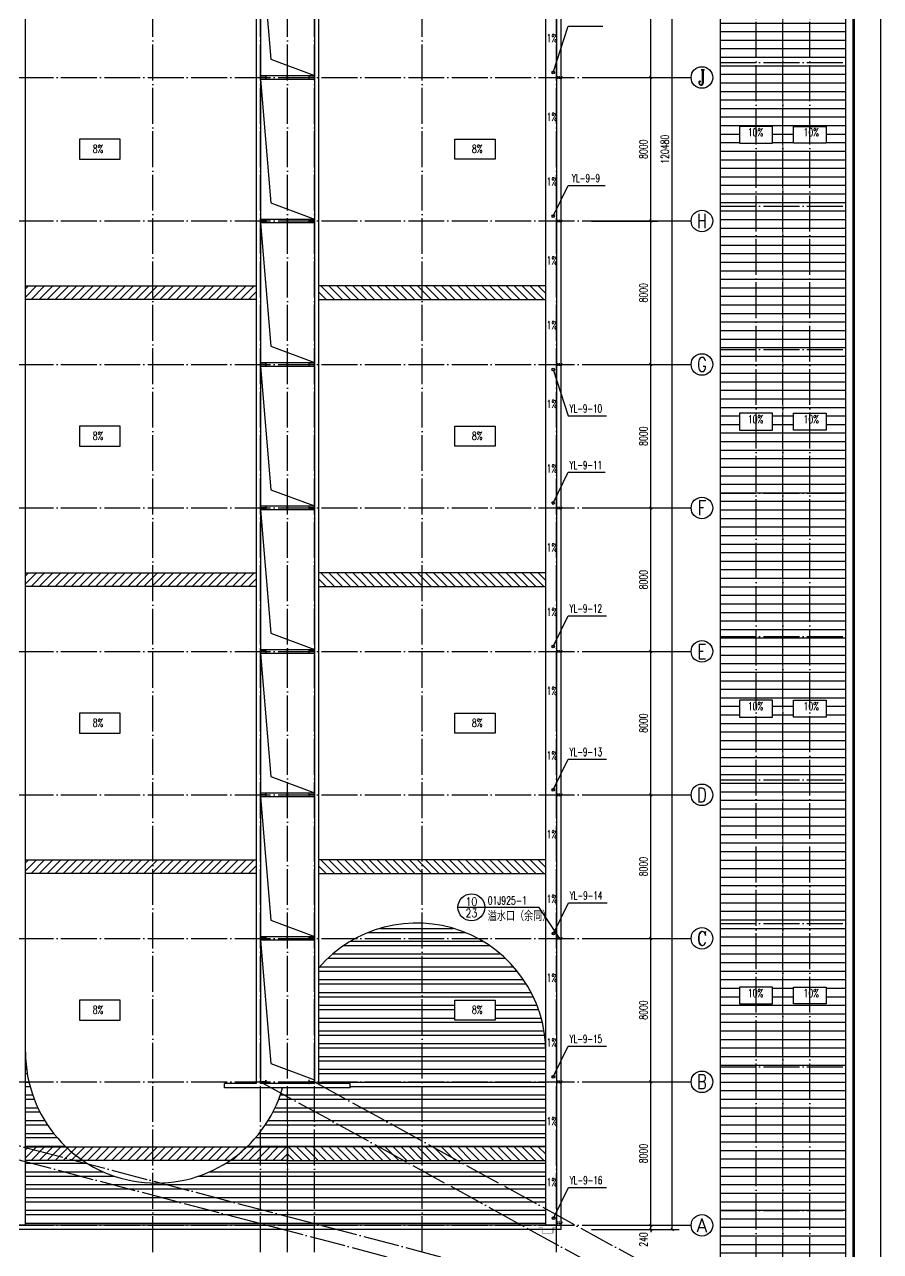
# Model space of a CAD drawing. Extents: x 14033796 to 29392202, y -1365078 to -465345.
# Drawn here: x 14911015 to 14958716, y -708102 to -639688 of the extents above; entities that cross this region are included whole.
import ezdxf
from ezdxf.enums import TextEntityAlignment as Align

# ---------------------------------------------------------------- set-up
doc = ezdxf.new("R2010")
doc.units = 0
doc.header["$LTSCALE"] = 1000
doc.header["$MEASUREMENT"] = 0
doc.linetypes.add('DASH', pattern=[0.35, 0.25, -0.1])
doc.linetypes.add('DOTE', pattern=[2.42, 2, -0.2, 0.02, -0.2])
for name, color, linetype in [('AXIS', 3, 'Continuous'), ('AXIS_TEXT', 7, 'Continuous'), ('COLUMN', 2, 'Continuous'), ('DIM_IDEN', 3, 'Continuous'), ('DIM_SYMB', 3, 'Continuous'), ('DIM_雨水', 3, 'Continuous'), ('DOTE', 8, 'DOTE'), ('PUB_DIM', 3, 'Continuous'), ('PUB_TEXT', 7, 'Continuous'), ('TK', 4, 'Continuous'), ('TWT_TEXT', 7, 'Continuous'), ('VPIPE-雨水', 4, 'Continuous'), ('WALL-PARAPET', 6, 'Continuous'), ('填充', 251, 'Continuous'), ('采光带', 4, 'Continuous')]:
    doc.layers.add(name, color=color, linetype=linetype)
doc.styles.add('_TCH_AXIS', font='COMPLEX', dxfattribs={"bigfont": 'GBCBIG'})
doc.styles.add('_TCH_DIM', font='SIMPLEX', dxfattribs={"bigfont": 'GBCBIG'})
doc.styles.add('_TCH_DIM_T3', font='SIMPLEX', dxfattribs={"width": 0.705882, "bigfont": 'GBCBIG'})
doc.styles.add('_TCH_LABEL', font='COMPLEX', dxfattribs={"bigfont": 'GBCBIG'})
doc.styles.add('_TWT_SERIAL', font='COMPLEX', dxfattribs={"width": 0.8, "height": 3, "bigfont": 'HZTXT'})
doc.styles.add('COMPLEX', font='COMPLEX')
doc.dimstyles.new('_TCH_ARCH&&150', dxfattribs={"dimtxt": 446.25, "dimasz": 150, "dimexe": 375, "dimexo": 450, "dimgap": 189.375, "dimtad": 1, "dimdec": 0, "dimzin": 0, "dimdsep": 46, "dimtxsty": '_TCH_DIM_T3', "dimblk": 'ARCHTICK', "dimcen": 0.09, "dimclrt": 7, "dimazin": 2, "dimtfac": 1, "dimtdec": 0, "dimtix": 1, "dimtmove": 2, "dimatfit": 3, "dimfxl": 0, "dimtolj": 1, "dimtzin": 0, "dimarcsym": 0})

# ---------------------------------------------------------------- blocks, each defined once
blk = doc.blocks.new('A$C0FCD69EC')
at = {"layer": 'COLUMN'}
blk.add_hatch(color=256, dxfattribs=at).paths.add_polyline_path([(300, 180), (294, 180), (294, 94), (6, 94), (6, 180), (0, 180), (0, 0), (6, 0), (6, 86), (294, 86), (294, 0), (300, 0)])
blk.add_lwpolyline([(300, 0), (294, 0), (294, 86), (6, 86), (6, 0), (0, 0), (0, 180), (6, 180), (6, 94), (294, 94), (294, 180), (300, 180)], close=True, dxfattribs=at)
blk = doc.blocks.new('A$C22C4548D')
blk.add_line((0, 10), (300, 10))
blk.add_lwpolyline([(30, 20), (270, 20), (270, 0), (30, 0)], close=True)
blk = doc.blocks.new('GeYuanFrame_17141813', base_point=(20.09, 4.53))
at = {"layer": 'TK'}
blk.add_lwpolyline([(20.09, 4.53), (20.09, 598.53), (1071.09, 598.53), (1071.09, 4.53)], close=True, dxfattribs=at)
at = {"layer": 'TK', "const_width": 1}
blk.add_lwpolyline([(45.09, 588.53), (1061.09, 588.53), (1061.09, 14.53), (45.09, 14.53)], close=True, dxfattribs=at)
blk = doc.blocks.new('_AXISO')
blk.add_circle((0, 0), 0.5)
at = {"layer": 'AXIS_TEXT', "style": 'COMPLEX', "width": 1.041667}
blk.add_attdef('A', text='', height=0.56, dxfattribs=at).set_placement((-0.25, -0.28), (0.25, -0.28), align=Align.FIT)
blk = doc.blocks.new('_ArchTick')
at = {"color": 0, "linetype": 'ByBlock', "const_width": 0.4}
blk.add_lwpolyline([(-0.5, -0.5), (0.5, 0.5)], dxfattribs=at)
blk = doc.blocks.new('*D212')
at = {"layer": 'AXIS', "color": 0, "lineweight": -2}
for p, q in [((14942616, -586403), (14947491, -586403)), ((14947116, -706883), (14947116, -586403)), ((14942616, -706883), (14947491, -706883))]:
    blk.add_line(p, q, dxfattribs=at)
at = {"layer": 'Defpoints', "color": 0}
for p in [(14942166, -586403), (14947116, -586403), (14942166, -706883)]:
    blk.add_point(p, dxfattribs=at)
at = {"layer": 'AXIS', "color": 0, "lineweight": -2, "xscale": 150, "yscale": 150, "zscale": 150}
for p, rotation in [((14947116, -586403), 90), ((14947116, -706883), 270)]:
    blk.add_blockref('_ArchTick', p, dxfattribs=dict(at, rotation=rotation))
at = {"layer": 'AXIS', "color": 7, "insert": (14946704, -646643), "char_height": 446.2, "attachment_point": 5, "rotation": 90, "style": '_TCH_DIM_T3'}
blk.add_mtext('\\A1;120480', dxfattribs=at)
blk = doc.blocks.new('*D213')
at = {"layer": 'AXIS', "color": 0, "lineweight": -2}
for p, q in [((14942616, -706643), (14946291, -706643)), ((14945916, -706643), (14945916, -706493)), ((14945916, -706883), (14945916, -706643)), ((14942616, -706883), (14946291, -706883)), ((14945916, -706883), (14945916, -707033))]:
    blk.add_line(p, q, dxfattribs=at)
at = {"layer": 'Defpoints', "color": 0}
for p in [(14942166, -706643), (14945916, -706643), (14942166, -706883)]:
    blk.add_point(p, dxfattribs=at)
at = {"layer": 'AXIS', "color": 0, "lineweight": -2, "xscale": 150, "yscale": 150, "zscale": 150}
for p, rotation in [((14945916, -706643), 270), ((14945916, -706883), 90)]:
    blk.add_blockref('_ArchTick', p, dxfattribs=dict(at, rotation=rotation))
at = {"layer": 'AXIS', "color": 7, "insert": (14945504, -707438), "char_height": 446.2, "attachment_point": 5, "rotation": 90, "style": '_TCH_DIM_T3'}
blk.add_mtext('\\A1;240', dxfattribs=at)
blk = doc.blocks.new('*D214')
at = {"layer": 'AXIS', "color": 0, "lineweight": -2}
for p, q in [((14942616, -698643), (14946291, -698643)), ((14945916, -706643), (14945916, -698643)), ((14942616, -706643), (14946291, -706643))]:
    blk.add_line(p, q, dxfattribs=at)
at = {"layer": 'Defpoints', "color": 0}
for p in [(14942166, -698643), (14945916, -698643), (14942166, -706643)]:
    blk.add_point(p, dxfattribs=at)
at = {"layer": 'AXIS', "color": 0, "lineweight": -2, "xscale": 150, "yscale": 150, "zscale": 150}
for p, rotation in [((14945916, -698643), 90), ((14945916, -706643), 270)]:
    blk.add_blockref('_ArchTick', p, dxfattribs=dict(at, rotation=rotation))
at = {"layer": 'AXIS', "color": 7, "insert": (14945504, -702643), "char_height": 446.2, "attachment_point": 5, "rotation": 90, "style": '_TCH_DIM_T3'}
blk.add_mtext('\\A1;8000', dxfattribs=at)
blk = doc.blocks.new('*D215')
at = {"layer": 'AXIS', "color": 0, "lineweight": -2}
for p, q in [((14942616, -690643), (14946291, -690643)), ((14945916, -698643), (14945916, -690643)), ((14942616, -698643), (14946291, -698643))]:
    blk.add_line(p, q, dxfattribs=at)
at = {"layer": 'Defpoints', "color": 0}
for p in [(14942166, -690643), (14945916, -690643), (14942166, -698643)]:
    blk.add_point(p, dxfattribs=at)
at = {"layer": 'AXIS', "color": 0, "lineweight": -2, "xscale": 150, "yscale": 150, "zscale": 150}
for p, rotation in [((14945916, -690643), 90), ((14945916, -698643), 270)]:
    blk.add_blockref('_ArchTick', p, dxfattribs=dict(at, rotation=rotation))
at = {"layer": 'AXIS', "color": 7, "insert": (14945504, -694643), "char_height": 446.2, "attachment_point": 5, "rotation": 90, "style": '_TCH_DIM_T3'}
blk.add_mtext('\\A1;8000', dxfattribs=at)
blk = doc.blocks.new('*D216')
at = {"layer": 'AXIS', "color": 0, "lineweight": -2}
for p, q in [((14942616, -682643), (14946291, -682643)), ((14945916, -690643), (14945916, -682643)), ((14942616, -690643), (14946291, -690643))]:
    blk.add_line(p, q, dxfattribs=at)
at = {"layer": 'Defpoints', "color": 0}
for p in [(14942166, -682643), (14945916, -682643), (14942166, -690643)]:
    blk.add_point(p, dxfattribs=at)
at = {"layer": 'AXIS', "color": 0, "lineweight": -2, "xscale": 150, "yscale": 150, "zscale": 150}
for p, rotation in [((14945916, -682643), 90), ((14945916, -690643), 270)]:
    blk.add_blockref('_ArchTick', p, dxfattribs=dict(at, rotation=rotation))
at = {"layer": 'AXIS', "color": 7, "insert": (14945504, -686643), "char_height": 446.2, "attachment_point": 5, "rotation": 90, "style": '_TCH_DIM_T3'}
blk.add_mtext('\\A1;8000', dxfattribs=at)
blk = doc.blocks.new('*D217')
at = {"layer": 'AXIS', "color": 0, "lineweight": -2}
for p, q in [((14942616, -674643), (14946291, -674643)), ((14945916, -682643), (14945916, -674643)), ((14942616, -682643), (14946291, -682643))]:
    blk.add_line(p, q, dxfattribs=at)
at = {"layer": 'Defpoints', "color": 0}
for p in [(14942166, -674643), (14945916, -674643), (14942166, -682643)]:
    blk.add_point(p, dxfattribs=at)
at = {"layer": 'AXIS', "color": 0, "lineweight": -2, "xscale": 150, "yscale": 150, "zscale": 150}
for p, rotation in [((14945916, -674643), 90), ((14945916, -682643), 270)]:
    blk.add_blockref('_ArchTick', p, dxfattribs=dict(at, rotation=rotation))
at = {"layer": 'AXIS', "color": 7, "insert": (14945504, -678643), "char_height": 446.2, "attachment_point": 5, "rotation": 90, "style": '_TCH_DIM_T3'}
blk.add_mtext('\\A1;8000', dxfattribs=at)
blk = doc.blocks.new('*D218')
at = {"layer": 'AXIS', "color": 0, "lineweight": -2}
for p, q in [((14942616, -666643), (14946291, -666643)), ((14945916, -674643), (14945916, -666643)), ((14942616, -674643), (14946291, -674643))]:
    blk.add_line(p, q, dxfattribs=at)
at = {"layer": 'Defpoints', "color": 0}
for p in [(14942166, -666643), (14945916, -666643), (14942166, -674643)]:
    blk.add_point(p, dxfattribs=at)
at = {"layer": 'AXIS', "color": 0, "lineweight": -2, "xscale": 150, "yscale": 150, "zscale": 150}
for p, rotation in [((14945916, -666643), 90), ((14945916, -674643), 270)]:
    blk.add_blockref('_ArchTick', p, dxfattribs=dict(at, rotation=rotation))
at = {"layer": 'AXIS', "color": 7, "insert": (14945504, -670643), "char_height": 446.2, "attachment_point": 5, "rotation": 90, "style": '_TCH_DIM_T3'}
blk.add_mtext('\\A1;8000', dxfattribs=at)
blk = doc.blocks.new('*D219')
at = {"layer": 'AXIS', "color": 0, "lineweight": -2}
for p, q in [((14942616, -658643), (14946291, -658643)), ((14945916, -666643), (14945916, -658643)), ((14942616, -666643), (14946291, -666643))]:
    blk.add_line(p, q, dxfattribs=at)
at = {"layer": 'Defpoints', "color": 0}
for p in [(14942166, -658643), (14945916, -658643), (14942166, -666643)]:
    blk.add_point(p, dxfattribs=at)
at = {"layer": 'AXIS', "color": 0, "lineweight": -2, "xscale": 150, "yscale": 150, "zscale": 150}
for p, rotation in [((14945916, -658643), 90), ((14945916, -666643), 270)]:
    blk.add_blockref('_ArchTick', p, dxfattribs=dict(at, rotation=rotation))
at = {"layer": 'AXIS', "color": 7, "insert": (14945504, -662643), "char_height": 446.2, "attachment_point": 5, "rotation": 90, "style": '_TCH_DIM_T3'}
blk.add_mtext('\\A1;8000', dxfattribs=at)
blk = doc.blocks.new('*D220')
at = {"layer": 'AXIS', "color": 0, "lineweight": -2}
for p, q in [((14942616, -650643), (14946291, -650643)), ((14945916, -658643), (14945916, -650643)), ((14942616, -658643), (14946291, -658643))]:
    blk.add_line(p, q, dxfattribs=at)
at = {"layer": 'Defpoints', "color": 0}
for p in [(14942166, -650643), (14945916, -650643), (14942166, -658643)]:
    blk.add_point(p, dxfattribs=at)
at = {"layer": 'AXIS', "color": 0, "lineweight": -2, "xscale": 150, "yscale": 150, "zscale": 150}
for p, rotation in [((14945916, -650643), 90), ((14945916, -658643), 270)]:
    blk.add_blockref('_ArchTick', p, dxfattribs=dict(at, rotation=rotation))
at = {"layer": 'AXIS', "color": 7, "insert": (14945504, -654643), "char_height": 446.2, "attachment_point": 5, "rotation": 90, "style": '_TCH_DIM_T3'}
blk.add_mtext('\\A1;8000', dxfattribs=at)
blk = doc.blocks.new('*D221')
at = {"layer": 'AXIS', "color": 0, "lineweight": -2}
for p, q in [((14942616, -642643), (14946291, -642643)), ((14945916, -650643), (14945916, -642643)), ((14942616, -650643), (14946291, -650643))]:
    blk.add_line(p, q, dxfattribs=at)
at = {"layer": 'Defpoints', "color": 0}
for p in [(14942166, -642643), (14945916, -642643), (14942166, -650643)]:
    blk.add_point(p, dxfattribs=at)
at = {"layer": 'AXIS', "color": 0, "lineweight": -2, "xscale": 150, "yscale": 150, "zscale": 150}
for p, rotation in [((14945916, -642643), 90), ((14945916, -650643), 270)]:
    blk.add_blockref('_ArchTick', p, dxfattribs=dict(at, rotation=rotation))
at = {"layer": 'AXIS', "color": 7, "insert": (14945504, -646643), "char_height": 446.2, "attachment_point": 5, "rotation": 90, "style": '_TCH_DIM_T3'}
blk.add_mtext('\\A1;8000', dxfattribs=at)
blk = doc.blocks.new('*D222')
at = {"layer": 'AXIS', "color": 0, "lineweight": -2}
for p, q in [((14942616, -634643), (14946291, -634643)), ((14945916, -642643), (14945916, -634643)), ((14942616, -642643), (14946291, -642643))]:
    blk.add_line(p, q, dxfattribs=at)
at = {"layer": 'Defpoints', "color": 0}
for p in [(14942166, -634643), (14945916, -634643), (14942166, -642643)]:
    blk.add_point(p, dxfattribs=at)
at = {"layer": 'AXIS', "color": 0, "lineweight": -2, "xscale": 150, "yscale": 150, "zscale": 150}
for p, rotation in [((14945916, -634643), 90), ((14945916, -642643), 270)]:
    blk.add_blockref('_ArchTick', p, dxfattribs=dict(at, rotation=rotation))
at = {"layer": 'AXIS', "color": 7, "insert": (14945504, -638643), "char_height": 446.2, "attachment_point": 5, "rotation": 90, "style": '_TCH_DIM_T3'}
blk.add_mtext('\\A1;8000', dxfattribs=at)

msp = doc.modelspace()

# ---------------------------------------------------------------- hatches: boundary and pattern name
at = {"layer": '填充', "ltscale": 0.5}
h = msp.add_hatch(dxfattribs=at)
h.set_pattern_fill('ANSI31', color=256, scale=300, angle=315, style=0)
h.set_pattern_definition([(0, (0, 0), (1e-13, 476.25), [])])
h.paths.add_polyline_path([(14956780.6, -609482.6), (14953280.6, -609482.6), (14953280.6, -714142.6), (14956780.6, -714142.6)])
h.paths.add_polyline_path([(14953868.1, -646300.6), (14953868.1, -645367.6), (14955693.1, -645367.6), (14955693.1, -646300.6)], flags=16)
h.paths.add_polyline_path([(14955693.1, -661367.6), (14955693.1, -662300.6), (14953868.1, -662300.6), (14953868.1, -661367.6)], flags=16)
h.paths.add_polyline_path([(14953868.1, -630300.6), (14953868.1, -629367.6), (14955693.1, -629367.6), (14955693.1, -630300.6)], flags=16)
h.paths.add_polyline_path([(14955693.1, -677367.6), (14955693.1, -678300.6), (14953868.1, -678300.6), (14953868.1, -677367.6)], flags=16)
h.paths.add_polyline_path([(14953868.1, -614300.6), (14953868.1, -613367.6), (14955693.1, -613367.6), (14955693.1, -614300.6)], flags=16)
h.paths.add_polyline_path([(14955693.1, -693367.6), (14955693.1, -694300.6), (14953868.1, -694300.6), (14953868.1, -693367.6)], flags=16)
h.paths.add_polyline_path([(14955693.1, -709367.6), (14955693.1, -710300.6), (14953868.1, -710300.6), (14953868.1, -709367.6)], flags=16)
h.paths.add_polyline_path([(14953280.6, -609482.6), (14949780.6, -609482.6), (14949780.6, -714142.6), (14953280.6, -714142.6)])
h.paths.add_polyline_path([(14950868.1, -646300.6), (14950868.1, -645367.6), (14952693.1, -645367.6), (14952693.1, -646300.6)], flags=16)
h.paths.add_polyline_path([(14952693.1, -661367.6), (14952693.1, -662300.6), (14950868.1, -662300.6), (14950868.1, -661367.6)], flags=16)
h.paths.add_polyline_path([(14950868.1, -630300.6), (14950868.1, -629367.6), (14952693.1, -629367.6), (14952693.1, -630300.6)], flags=16)
h.paths.add_polyline_path([(14952693.1, -677367.6), (14952693.1, -678300.6), (14950868.1, -678300.6), (14950868.1, -677367.6)], flags=16)
h.paths.add_polyline_path([(14950868.1, -614300.6), (14950868.1, -613367.6), (14952693.1, -613367.6), (14952693.1, -614300.6)], flags=16)
h.paths.add_polyline_path([(14952693.1, -693367.6), (14952693.1, -694300.6), (14950868.1, -694300.6), (14950868.1, -693367.6)], flags=16)
h.paths.add_polyline_path([(14952693.1, -709367.6), (14952693.1, -710300.6), (14950868.1, -710300.6), (14950868.1, -709367.6)], flags=16)
h.paths.add_polyline_path([(14954318, -678032.6), (14955351.1, -678032.6), (14955351.1, -677363.3), (14954318, -677363.3)], flags=24)
h.paths.add_polyline_path([(14954318, -662032.6), (14955351.1, -662032.6), (14955351.1, -661363.3), (14954318, -661363.3)], flags=24)
h.paths.add_polyline_path([(14954318, -646032.6), (14955351.1, -646032.6), (14955351.1, -645363.3), (14954318, -645363.3)], flags=24)
h.paths.add_polyline_path([(14954318, -630032.6), (14955351.1, -630032.6), (14955351.1, -629363.3), (14954318, -629363.3)], flags=24)
h.paths.add_polyline_path([(14951210, -678032.6), (14952243.1, -678032.6), (14952243.1, -677363.3), (14951210, -677363.3)], flags=24)
h.paths.add_polyline_path([(14951210, -662032.6), (14952243.1, -662032.6), (14952243.1, -661363.3), (14951210, -661363.3)], flags=24)
h.paths.add_polyline_path([(14951210, -646032.6), (14952243.1, -646032.6), (14952243.1, -645363.3), (14951210, -645363.3)], flags=24)
h.paths.add_polyline_path([(14951210, -630032.6), (14952243.1, -630032.6), (14952243.1, -629363.3), (14951210, -629363.3)], flags=24)
at = {"layer": '填充'}
h = msp.add_hatch(dxfattribs=at)
h.set_pattern_fill('ANSI32', color=250, scale=150, angle=315, style=0)
h.set_pattern_definition([(0, (0, 0), (2e-13, 714.375), []), (0, (238.1, -238.1), (2e-13, 714.375), [])])
h.paths.add_polyline_path([(14940066.1, -703022.5), (14925666.1, -703022.5), (14925666.1, -706642.5), (14939870.3, -706642.5, -0.1009018), (14940066.1, -706561.8)])
h.paths.add_polyline_path([(14940066.1, -696989.7), (14927406.1, -696989.7), (14927406.1, -698732.5), (14929166.1, -698732.5), (14929166.1, -698972.5), (14927166.1, -698972.5), (14925666.1, -698972.5), (14925666.1, -702262.5), (14940066.1, -702262.5)])
h.paths.add_polyline_path([(14927406.1, -692296.3), (14927406.1, -696989.7), (14940066.1, -696989.7, 0.6957786)])
h.paths.add_polyline_path([(14934989, -695196.4), (14934989, -694088.6), (14937246, -694088.6), (14937246, -695196.4)], flags=16)
h.paths.add_polyline_path([(14925666.1, -703022.5), (14922476.5, -703022.5, -0.3082922), (14914255.7, -703022.5), (14911066.1, -703022.5), (14911066.1, -706642.5), (14925666.1, -706642.5)])
h.paths.add_polyline_path([(14911066.1, -696989.7), (14911066.1, -702262.5), (14913317.6, -702262.5, -0.2045648)])
h.paths.add_polyline_path([(14925666.1, -698972.5), (14925391.7, -698972.5, -0.133803), (14923414.7, -702262.5), (14925666.1, -702262.5)])
h.paths.add_polyline_path([(14895666.1, -703022.5), (14892396.2, -703022.5, -0.2969939), (14884536.1, -703022.5), (14881266.1, -703022.5), (14881266.1, -706561.8, -0.1009018), (14881462, -706642.5), (14895666.1, -706642.5)])
h.paths.add_polyline_path([(14881266.1, -696989.7), (14881266.1, -702262.5), (14883563.3, -702262.5, -0.2083751)])
h.paths.add_polyline_path([(14895666.1, -698972.5), (14895387.7, -698972.5, -0.1365258), (14893369, -702262.5), (14895666.1, -702262.5)])
h.paths.add_polyline_path([(14910266.1, -703022.5), (14895666.1, -703022.5), (14895666.1, -706642.5), (14910266.1, -706642.5)])
h.paths.add_polyline_path([(14910266.1, -696989.7), (14897406.1, -696989.7), (14897406.1, -698732.5), (14899166.1, -698732.5), (14899166.1, -698972.5), (14897166.1, -698972.5), (14895666.1, -698972.5), (14895666.1, -702262.5), (14910266.1, -702262.5)])
h.paths.add_polyline_path([(14897406.1, -692259.4), (14897406.1, -696989.7), (14910266.1, -696989.7, 0.6976702)])
h.paths.add_polyline_path([(14904989, -695196.4), (14904989, -694088.6), (14907246, -694088.6), (14907246, -695196.4)], flags=16)
h.paths.add_polyline_path([(14905836.1, -694958.8), (14906629.3, -694958.8), (14906629.3, -694289.4), (14905836.1, -694289.4)], flags=8)
h.paths.add_polyline_path([(14935836.1, -694958.8), (14936629.3, -694958.8), (14936629.3, -694289.4), (14935836.1, -694289.4)], flags=8)
at = {"layer": '采光带'}
h = msp.add_hatch(dxfattribs=at)
h.set_pattern_fill('ANSI31', color=250, scale=200, angle=-90, style=0)
h.set_pattern_definition([(225, (14690730.7, 8391956.32), (-224.506403, 224.506403), [])])
h.paths.add_polyline_path([(14923926.1, -655022.5), (14911066.1, -655022.5), (14911066.1, -654262.5), (14923926.1, -654262.5)])
h = msp.add_hatch(dxfattribs=at)
h.set_pattern_fill('ANSI31', color=250, scale=200, angle=-90, style=0)
h.set_pattern_definition([(315, (15160601.58, 8391956.32), (224.506403, 224.506403), [])])
h.paths.add_polyline_path([(14927406.1, -655022.5), (14940066.2, -655022.5), (14940066.2, -654262.5), (14927406.1, -654262.5)])
h = msp.add_hatch(dxfattribs=at)
h.set_pattern_fill('ANSI31', color=250, scale=200, angle=-90, style=0)
h.set_pattern_definition([(225, (14690730.7, 8375956.32), (-224.506403, 224.506403), [])])
h.paths.add_polyline_path([(14923926.1, -671022.5), (14911066.1, -671022.5), (14911066.1, -670262.5), (14923926.1, -670262.5)])
h = msp.add_hatch(dxfattribs=at)
h.set_pattern_fill('ANSI31', color=250, scale=200, angle=-90, style=0)
h.set_pattern_definition([(315, (15160601.58, 8375956.32), (224.506403, 224.506403), [])])
h.paths.add_polyline_path([(14927406.1, -671022.5), (14940066.2, -671022.5), (14940066.2, -670262.5), (14927406.1, -670262.5)])
h = msp.add_hatch(dxfattribs=at)
h.set_pattern_fill('ANSI31', color=250, scale=200, angle=-90, style=0)
h.set_pattern_definition([(225, (14690730.7, 8359956.32), (-224.506403, 224.506403), [])])
h.paths.add_polyline_path([(14923926.1, -687022.5), (14911066.1, -687022.5), (14911066.1, -686262.5), (14923926.1, -686262.5)])
h = msp.add_hatch(dxfattribs=at)
h.set_pattern_fill('ANSI31', color=250, scale=200, angle=-90, style=0)
h.set_pattern_definition([(315, (15160601.58, 8359956.32), (224.506403, 224.506403), [])])
h.paths.add_polyline_path([(14927406.1, -687022.5), (14940066.2, -687022.5), (14940066.2, -686262.5), (14927406.1, -686262.5)])
h = msp.add_hatch(dxfattribs=at)
h.set_pattern_fill('ANSI31', color=250, scale=200, angle=-90, style=0)
h.set_pattern_definition([(225, (14690730.7, 8343956.32), (-224.506403, 224.506403), [])])
h.paths.add_polyline_path([(14925666.1, -703022.5), (14911066.1, -703022.5), (14911066.1, -702262.5), (14925666.1, -702262.5)])
h = msp.add_hatch(dxfattribs=at)
h.set_pattern_fill('ANSI31', color=250, scale=200, angle=-90, style=0)
h.set_pattern_definition([(315, (15160601.58, 8343956.32), (224.506403, 224.506403), [])])
h.paths.add_polyline_path([(14925666.1, -703022.5), (14940066.2, -703022.5), (14940066.2, -702262.5), (14925666.1, -702262.5)])

# ---------------------------------------------------------------- linework, layer by layer
at = {"ltscale": 0.5}
for p, q in [((14911066.1, -706642.5), (14911066.1, -586642.5)), ((14940066.1, -706642.5), (14940066.1, -586642.5))]:
    msp.add_line(p, q, dxfattribs=at)
for points in [[(14880426.1, -586402.5), (14940906.1, -586402.5), (14940906.1, -706882.5), (14880426.1, -706882.5)], [(14880666.1, -586642.5), (14940666.1, -586642.5), (14940666.1, -706642.5), (14880666.1, -706642.5)], [(14949780.6, -714142.6), (14956780.6, -714142.6), (14956780.6, -609482.6), (14949780.6, -609482.6)], [(14927166.1, -642752.5), (14924166.1, -642752.5), (14924166.1, -642532.5), (14927166.1, -642532.5)], [(14914086.3, -646088.6), (14914086.3, -647196.4), (14916343.3, -647196.4), (14916343.3, -646088.6)], [(14937246, -646088.6), (14937246, -647196.4), (14934989, -647196.4), (14934989, -646088.6)], [(14927166.1, -650752.5), (14924166.1, -650752.5), (14924166.1, -650532.5), (14927166.1, -650532.5)], [(14927166.1, -658752.5), (14924166.1, -658752.5), (14924166.1, -658532.5), (14927166.1, -658532.5)], [(14914086.3, -662088.6), (14914086.3, -663196.4), (14916343.3, -663196.4), (14916343.3, -662088.6)], [(14937246, -662088.6), (14937246, -663196.4), (14934989, -663196.4), (14934989, -662088.6)], [(14927166.1, -666752.5), (14924166.1, -666752.5), (14924166.1, -666532.5), (14927166.1, -666532.5)], [(14927166.1, -674752.5), (14924166.1, -674752.5), (14924166.1, -674532.5), (14927166.1, -674532.5)], [(14914086.3, -678088.6), (14914086.3, -679196.4), (14916343.3, -679196.4), (14916343.3, -678088.6)], [(14937246, -678088.6), (14937246, -679196.4), (14934989, -679196.4), (14934989, -678088.6)], [(14927166.1, -682752.5), (14924166.1, -682752.5), (14924166.1, -682532.5), (14927166.1, -682532.5)], [(14927166.1, -690752.5), (14924166.1, -690752.5), (14924166.1, -690532.5), (14927166.1, -690532.5)], [(14914086.3, -694088.6), (14914086.3, -695196.4), (14916343.3, -695196.4), (14916343.3, -694088.6)], [(14937246, -694088.6), (14937246, -695196.4), (14934989, -695196.4), (14934989, -694088.6)]]:
    msp.add_lwpolyline(points, close=True)
at = {"ltscale": 0.5, "const_width": 50}
for points in [[(14953280.6, -714142.6), (14953280.6, -609482.6)], [(14925666.1, -706642.5), (14925666.1, -698972.5)]]:
    msp.add_lwpolyline(points, dxfattribs=at)
for points in [[(14924166.1, -634752.5), (14924736.8, -641626.6), (14927166.1, -642532.5)], [(14924166.1, -642752.5), (14924736.8, -649626.6), (14927166.1, -650532.5)], [(14924166.1, -650752.5), (14924736.8, -657626.6), (14927166.1, -658532.5)], [(14924166.1, -658752.5), (14924736.8, -665626.6), (14927166.1, -666532.5)], [(14924166.1, -666752.5), (14924736.8, -673626.6), (14927166.1, -674532.5)], [(14924166.1, -674752.5), (14924736.8, -681626.6), (14927166.1, -682532.5)], [(14924166.1, -682752.5), (14924736.8, -689626.6), (14927166.1, -690532.5)], [(14924166.1, -690752.5), (14924736.8, -697626.6), (14927166.1, -698532.5)]]:
    msp.add_lwpolyline(points)
at = {"linetype": 'DASH', "ltscale": 0.3}
for points in [[(14940666.1, -642692.5), (14940666.1, -642592.5), (14940966.1, -642592.5), (14940966.1, -642692.5)], [(14940666.1, -650692.5), (14940666.1, -650592.5), (14940966.1, -650592.5), (14940966.1, -650692.5)], [(14940666.1, -658692.5), (14940666.1, -658592.5), (14940966.1, -658592.5), (14940966.1, -658692.5)], [(14940666.1, -666692.5), (14940666.1, -666592.5), (14940966.1, -666592.5), (14940966.1, -666692.5)], [(14940666.1, -674692.5), (14940666.1, -674592.5), (14940966.1, -674592.5), (14940966.1, -674692.5)], [(14940666.1, -682692.5), (14940666.1, -682592.5), (14940966.1, -682592.5), (14940966.1, -682692.5)], [(14940666.1, -690692.5), (14940666.1, -690592.5), (14940966.1, -690592.5), (14940966.1, -690692.5)], [(14940666.1, -698692.5), (14940666.1, -698592.5), (14940966.1, -698592.5), (14940966.1, -698692.5)], [(14940666.1, -706556.7), (14940666.1, -706456.7), (14940966.1, -706456.7), (14940966.1, -706556.7)]]:
    msp.add_lwpolyline(points, close=True, dxfattribs=at)
at = {"ltscale": 0.5}
for points in [[(14952693.1, -646300.6), (14952693.1, -645367.6), (14950868.1, -645367.6), (14950868.1, -646300.6)], [(14953868.1, -646300.6), (14953868.1, -645367.6), (14955693.1, -645367.6), (14955693.1, -646300.6)], [(14952693.1, -662300.6), (14952693.1, -661367.6), (14950868.1, -661367.6), (14950868.1, -662300.6)], [(14953868.1, -662300.6), (14953868.1, -661367.6), (14955693.1, -661367.6), (14955693.1, -662300.6)], [(14952693.1, -678300.6), (14952693.1, -677367.6), (14950868.1, -677367.6), (14950868.1, -678300.6)], [(14953868.1, -678300.6), (14953868.1, -677367.6), (14955693.1, -677367.6), (14955693.1, -678300.6)], [(14952693.1, -694300.6), (14952693.1, -693367.6), (14950868.1, -693367.6), (14950868.1, -694300.6)], [(14953868.1, -694300.6), (14953868.1, -693367.6), (14955693.1, -693367.6), (14955693.1, -694300.6)]]:
    msp.add_lwpolyline(points, close=True, dxfattribs=at)
at = {"const_width": 30}
msp.add_lwpolyline([(14940666.1, -706762.5), (14940466.1, -706762.5), (14940466.1, -707082.5), (14939866.1, -707082.5), (14939866.1, -706762.5), (14939666.1, -706762.5)], dxfattribs=at)
at = {"ltscale": 0.5}
for centre, radius, start, end in [((14932866.1, -696989.7), 7200, 0, 139.317488), ((14918366.1, -696989.7), 7300, 180, 344.239553)]:
    msp.add_arc(centre, radius, start, end, dxfattribs=at)
at = {"layer": 'AXIS'}
for p, q in [((14942166.1, -642642.5), (14948166.1, -642642.5)), ((14942166.1, -650642.5), (14948166.1, -650642.5)), ((14942166.1, -658642.5), (14948166.1, -658642.5)), ((14942166.1, -666642.5), (14948166.1, -666642.5)), ((14942166.1, -674642.5), (14948166.1, -674642.5)), ((14942166.1, -682642.5), (14948166.1, -682642.5)), ((14942166.1, -690642.5), (14948166.1, -690642.5)), ((14942166.1, -698642.5), (14948166.1, -698642.5)), ((14942166.1, -706642.5), (14948166.1, -706642.5))]:
    msp.add_line(p, q, dxfattribs=at)
at = {"layer": 'DIM_IDEN', "color": 0}
for p, q in [((14936670.9, -688913.5), (14935170.9, -688913.5)), ((14939693.3, -688913.5), (14936670.9, -688913.5)), ((14940816.1, -690592.5), (14939693.3, -688913.5))]:
    msp.add_line(p, q, dxfattribs=at)
for centre, radius in [((14935920.9, -688913.5), 750), ((14940816.1, -690592.5), 0)]:
    msp.add_circle(centre, radius, dxfattribs=at)
at = {"layer": 'DIM_SYMB'}
for points in [[(14940366.1, -640824.9, 0, 0, 0), (14940366.1, -641889.8, 120, 0, 0), (14940366.1, -642339.8, 0, 0, 0)], [(14940366.1, -644460.1, 0, 0, 0), (14940366.1, -643395.2, 120, 0, 0), (14940366.1, -642945.2, 0, 0, 0)], [(14952476.6, -646078.6, 0, 0, 0), (14951426.6, -646078.6, 120, 0, 0), (14950976.6, -646078.6, 0, 0, 0)], [(14954084.6, -646078.6, 0, 0, 0), (14955134.6, -646078.6, 120, 0, 0), (14955584.6, -646078.6, 0, 0, 0)], [(14940366.1, -648824.9, 0, 0, 0), (14940366.1, -649889.8, 120, 0, 0), (14940366.1, -650339.8, 0, 0, 0)], [(14940366.1, -652460.1, 0, 0, 0), (14940366.1, -651395.2, 120, 0, 0), (14940366.1, -650945.2, 0, 0, 0)], [(14940366.1, -656824.9, 0, 0, 0), (14940366.1, -657889.8, 120, 0, 0), (14940366.1, -658339.8, 0, 0, 0)], [(14940366.1, -660460.1, 0, 0, 0), (14940366.1, -659395.2, 120, 0, 0), (14940366.1, -658945.2, 0, 0, 0)], [(14952476.6, -662078.6, 0, 0, 0), (14951426.6, -662078.6, 120, 0, 0), (14950976.6, -662078.6, 0, 0, 0)], [(14954084.6, -662078.6, 0, 0, 0), (14955134.6, -662078.6, 120, 0, 0), (14955584.6, -662078.6, 0, 0, 0)], [(14940366.1, -664824.9, 0, 0, 0), (14940366.1, -665889.8, 120, 0, 0), (14940366.1, -666339.8, 0, 0, 0)], [(14940366.1, -668460.1, 0, 0, 0), (14940366.1, -667395.2, 120, 0, 0), (14940366.1, -666945.2, 0, 0, 0)], [(14940366.1, -672824.9, 0, 0, 0), (14940366.1, -673889.8, 120, 0, 0), (14940366.1, -674339.8, 0, 0, 0)], [(14940366.1, -676460.1, 0, 0, 0), (14940366.1, -675395.2, 120, 0, 0), (14940366.1, -674945.2, 0, 0, 0)], [(14952476.6, -678078.6, 0, 0, 0), (14951426.6, -678078.6, 120, 0, 0), (14950976.6, -678078.6, 0, 0, 0)], [(14954084.6, -678078.6, 0, 0, 0), (14955134.6, -678078.6, 120, 0, 0), (14955584.6, -678078.6, 0, 0, 0)], [(14940366.1, -680824.9, 0, 0, 0), (14940366.1, -681889.8, 120, 0, 0), (14940366.1, -682339.8, 0, 0, 0)], [(14940366.1, -684460.1, 0, 0, 0), (14940366.1, -683395.2, 120, 0, 0), (14940366.1, -682945.2, 0, 0, 0)], [(14940366.1, -688824.9, 0, 0, 0), (14940366.1, -689889.8, 120, 0, 0), (14940366.1, -690339.8, 0, 0, 0)], [(14940366.1, -692460.1, 0, 0, 0), (14940366.1, -691395.2, 120, 0, 0), (14940366.1, -690945.2, 0, 0, 0)], [(14952476.6, -694078.6, 0, 0, 0), (14951426.6, -694078.6, 120, 0, 0), (14950976.6, -694078.6, 0, 0, 0)], [(14954084.6, -694078.6, 0, 0, 0), (14955134.6, -694078.6, 120, 0, 0), (14955584.6, -694078.6, 0, 0, 0)], [(14940366.1, -696824.9, 0, 0, 0), (14940366.1, -697889.8, 120, 0, 0), (14940366.1, -698339.8, 0, 0, 0)], [(14940366.1, -700460.1, 0, 0, 0), (14940366.1, -699395.2, 120, 0, 0), (14940366.1, -698945.2, 0, 0, 0)], [(14940366.1, -704624.9, 0, 0, 0), (14940366.1, -705689.8, 120, 0, 0), (14940366.1, -706139.8, 0, 0, 0)]]:
    msp.add_lwpolyline(points, format="xyseb", dxfattribs=at)
at = {"layer": 'DIM_雨水'}
for p, q in [((14940483, -642367.3), (14941317, -639778.2)), ((14941317, -639778.2), (14943237, -639778.2)), ((14940483, -650367.7), (14941317, -648655.9)), ((14941317, -648655.9), (14943372.6, -648655.9)), ((14940483, -658917.7), (14941317, -661506.9)), ((14941317, -661506.9), (14943440.8, -661506.9)), ((14940483, -666367.7), (14941317, -664655.9)), ((14941317, -664655.9), (14943372.6, -664655.9)), ((14940483, -674367.7), (14941317, -672655.9)), ((14941317, -672655.9), (14943440.8, -672655.9)), ((14940483, -682367.7), (14941317, -680655.9)), ((14941317, -680655.9), (14943440.8, -680655.9)), ((14940495, -690372.7), (14941329, -688660.9)), ((14941329, -688660.9), (14943480.2, -688660.9)), ((14940483, -698367.7), (14941317, -696655.9)), ((14941317, -696655.9), (14943440.8, -696655.9)), ((14940495, -706247.7), (14941329, -704535.9)), ((14941329, -704535.9), (14943452.8, -704535.9))]:
    msp.add_line(p, q, dxfattribs=at)
at = {"layer": 'DOTE'}
for p, q in [((14918166.1, -708142.5), (14918166.1, -585142.5)), ((14924166.1, -708142.5), (14924166.1, -585142.5)), ((14925666.1, -708142.5), (14925666.1, -585142.5)), ((14927166.1, -708142.5), (14927166.1, -585142.5)), ((14933166.1, -708142.5), (14933166.1, -585142.5)), ((14940666.1, -708142.5), (14940666.1, -585142.5)), ((14951780.6, -714142.6), (14951780.6, -609482.6)), ((14953280.6, -714142.6), (14953280.6, -609482.6)), ((14954780.6, -714142.6), (14954780.6, -609482.6)), ((14949780.6, -641812.6), (14956780.6, -641812.6)), ((14879166.1, -642642.5), (14942166.1, -642642.5)), ((14949780.6, -649812.6), (14956780.6, -649812.6)), ((14879166.1, -650642.5), (14942166.1, -650642.5)), ((14949780.6, -657812.6), (14956780.6, -657812.6)), ((14879166.1, -658642.5), (14942166.1, -658642.5)), ((14949780.6, -665812.6), (14956780.6, -665812.6)), ((14879166.1, -666642.5), (14942166.1, -666642.5)), ((14949780.6, -673812.6), (14956780.6, -673812.6)), ((14879166.1, -674642.5), (14942166.1, -674642.5)), ((14949780.6, -681812.6), (14956780.6, -681812.6)), ((14879166.1, -682642.5), (14942166.1, -682642.5)), ((14949780.6, -689812.6), (14956780.6, -689812.6)), ((14879166.1, -690642.5), (14942166.1, -690642.5)), ((14949780.6, -697812.6), (14956780.6, -697812.6)), ((14879166.1, -698642.5), (14942166.1, -698642.5)), ((14894166.1, -698642.5), (14951780.6, -713812.6)), ((14897166.1, -698642.5), (14954780.6, -713812.6)), ((14924166.1, -698642.5), (14951780.6, -713812.6)), ((14927166.1, -698642.5), (14954780.6, -713812.6)), ((14949780.6, -705812.6), (14956780.6, -705812.6)), ((14879166.1, -706642.5), (14942166.1, -706642.5))]:
    msp.add_line(p, q, dxfattribs=at)
at = {"layer": 'PUB_DIM'}
for points in [[(14915837.1, -647004.7, 0, 0, 0), (14914812.1, -647004.7, 120, 0, 0), (14914362.1, -647004.7, 0, 0, 0)], [(14935495.2, -647004.7, 0, 0, 0), (14936520.2, -647004.7, 120, 0, 0), (14936970.2, -647004.7, 0, 0, 0)], [(14915837.1, -663004.7, 0, 0, 0), (14914812.1, -663004.7, 120, 0, 0), (14914362.1, -663004.7, 0, 0, 0)], [(14935495.2, -663004.7, 0, 0, 0), (14936520.2, -663004.7, 120, 0, 0), (14936970.2, -663004.7, 0, 0, 0)], [(14915837.1, -679004.7, 0, 0, 0), (14914812.1, -679004.7, 120, 0, 0), (14914362.1, -679004.7, 0, 0, 0)], [(14935495.2, -679004.7, 0, 0, 0), (14936520.2, -679004.7, 120, 0, 0), (14936970.2, -679004.7, 0, 0, 0)], [(14915837.1, -695004.7, 0, 0, 0), (14914812.1, -695004.7, 120, 0, 0), (14914362.1, -695004.7, 0, 0, 0)], [(14935495.2, -695004.7, 0, 0, 0), (14936520.2, -695004.7, 120, 0, 0), (14936970.2, -695004.7, 0, 0, 0)]]:
    msp.add_lwpolyline(points, format="xyseb", dxfattribs=at)
at = {"layer": 'VPIPE-雨水', "linetype": 'Continuous'}
for centre in [(14940483, -642367.3), (14940483, -650367.7), (14940483, -658917.7), (14940483, -666367.7), (14940483, -674367.7), (14940483, -682367.7), (14940495, -690372.7), (14940483, -698367.7), (14940495, -706247.7)]:
    msp.add_circle(centre, 75, dxfattribs=at)
at = {"layer": 'WALL-PARAPET'}
for p, q in [((14923926.1, -594552.5), (14923926.1, -698732.5)), ((14924166.1, -594552.5), (14924166.1, -698732.5)), ((14927166.1, -594552.5), (14927166.1, -698732.5)), ((14927406.1, -594552.5), (14927406.1, -698732.5)), ((14923926.1, -698732.5), (14922166.1, -698732.5)), ((14922166.1, -698972.5), (14922166.1, -698732.5)), ((14924166.1, -698972.5), (14922166.1, -698972.5)), ((14927166.1, -698732.5), (14924166.1, -698732.5)), ((14927166.1, -698972.5), (14924166.1, -698972.5)), ((14929166.1, -698972.5), (14927166.1, -698972.5)), ((14929166.1, -698732.5), (14927406.1, -698732.5)), ((14929166.1, -698972.5), (14929166.1, -698732.5))]:
    msp.add_line(p, q, dxfattribs=at)
at = {"layer": '采光带', "color": 4}
for points in [[(14923926.1, -655022.5), (14911066.1, -655022.5), (14911066.1, -654262.5), (14923926.1, -654262.5)], [(14927406.1, -655022.5), (14940066.2, -655022.5), (14940066.2, -654262.5), (14927406.1, -654262.5)], [(14923926.1, -671022.5), (14911066.1, -671022.5), (14911066.1, -670262.5), (14923926.1, -670262.5)], [(14927406.1, -671022.5), (14940066.2, -671022.5), (14940066.2, -670262.5), (14927406.1, -670262.5)], [(14923926.1, -687022.5), (14911066.1, -687022.5), (14911066.1, -686262.5), (14923926.1, -686262.5)], [(14927406.1, -687022.5), (14940066.2, -687022.5), (14940066.2, -686262.5), (14927406.1, -686262.5)], [(14925666.1, -703022.5), (14911066.1, -703022.5), (14911066.1, -702262.5), (14925666.1, -702262.5)], [(14925666.1, -703022.5), (14940066.2, -703022.5), (14940066.2, -702262.5), (14925666.1, -702262.5)]]:
    msp.add_lwpolyline(points, close=True, dxfattribs=at)

# ---------------------------------------------------------------- block references
at = {"xscale": 150, "yscale": 150, "zscale": 150, "rotation": 270}
msp.add_blockref('GeYuanFrame_17141813', (14869616.1, -572942.5), dxfattribs=at)
at = {"rotation": 90.00000000000001}
for p in [(14925676.1, -642796.6), (14925676.1, -650796.6), (14925676.1, -658796.6), (14925676.1, -666796.6), (14925676.1, -674796.6), (14925676.1, -682796.6), (14925676.1, -690796.6)]:
    msp.add_blockref('A$C22C4548D', p, dxfattribs=at)
at = {"layer": 'AXIS'}
ref = msp.add_blockref('_AXISO', (14948766.1, -642642.5), dxfattribs=dict(at, xscale=1200, yscale=1200, zscale=1200))
ref.add_attrib('A', 'J', dxfattribs={"layer": 'AXIS_TEXT', "ltscale": 0.5, "height": 866.7, "style": '_TCH_AXIS', "width": 0.909091}).set_placement((14948559.8, -643075.9), (14948972.5, -643075.9), align=Align.FIT)
ref = msp.add_blockref('_AXISO', (14948766.1, -650642.5), dxfattribs=dict(at, xscale=1200, yscale=1200, zscale=1200))
ref.add_attrib('A', 'H', dxfattribs={"layer": 'AXIS_TEXT', "ltscale": 0.5, "height": 798.8, "style": '_TCH_AXIS', "width": 0.7}).set_placement((14948499.9, -651041.9), (14949032.4, -651041.9), align=Align.FIT)
ref = msp.add_blockref('_AXISO', (14948766.1, -658642.5), dxfattribs=dict(at, xscale=1200, yscale=1200, zscale=1200))
ref.add_attrib('A', 'G', dxfattribs={"layer": 'AXIS_TEXT', "ltscale": 0.5, "height": 781.2, "style": '_TCH_AXIS', "width": 0.833333}).set_placement((14948487.1, -659033.1), (14949045.1, -659033.1), align=Align.FIT)
ref = msp.add_blockref('_AXISO', (14948766.1, -666642.5), dxfattribs=dict(at, xscale=1200, yscale=1200, zscale=1200))
ref.add_attrib('A', 'F', dxfattribs={"layer": 'AXIS_TEXT', "ltscale": 0.5, "height": 816.3, "style": '_TCH_AXIS', "width": 0.8125}).set_placement((14948513.5, -667050.6), (14949018.8, -667050.6), align=Align.FIT)
ref = msp.add_blockref('_AXISO', (14948766.1, -674642.5), dxfattribs=dict(at, xscale=1200, yscale=1200, zscale=1200))
ref.add_attrib('A', 'E', dxfattribs={"layer": 'AXIS_TEXT', "ltscale": 0.5, "height": 816.3, "style": '_TCH_AXIS', "width": 0.8125}).set_placement((14948513.5, -675050.6), (14949018.8, -675050.6), align=Align.FIT)
ref = msp.add_blockref('_AXISO', (14948766.1, -682642.5), dxfattribs=dict(at, xscale=1200, yscale=1200, zscale=1200))
ref.add_attrib('A', 'D', dxfattribs={"layer": 'AXIS_TEXT', "ltscale": 0.5, "height": 798.8, "style": '_TCH_AXIS', "width": 0.823529}).set_placement((14948499.9, -683041.9), (14949032.4, -683041.9), align=Align.FIT)
ref = msp.add_blockref('_AXISO', (14948766.1, -690642.5), dxfattribs=dict(at, xscale=1200, yscale=1200, zscale=1200))
ref.add_attrib('A', 'C', dxfattribs={"layer": 'AXIS_TEXT', "ltscale": 0.5, "height": 781.2, "style": '_TCH_AXIS'}).set_placement((14948487.1, -691033.1), (14949045.1, -691033.1), align=Align.FIT)
ref = msp.add_blockref('_AXISO', (14948766.1, -698642.5), dxfattribs=dict(at, xscale=1200, yscale=1200, zscale=1200))
ref.add_attrib('A', 'B', dxfattribs={"layer": 'AXIS_TEXT', "ltscale": 0.5, "height": 798.8, "style": '_TCH_AXIS', "width": 0.823529}).set_placement((14948499.9, -699041.9), (14949032.4, -699041.9), align=Align.FIT)
ref = msp.add_blockref('_AXISO', (14948766.1, -706642.5), dxfattribs=dict(at, xscale=1200, yscale=1200, zscale=1200))
ref.add_attrib('A', 'A', dxfattribs={"layer": 'AXIS_TEXT', "ltscale": 0.5, "height": 763.6, "style": '_TCH_AXIS', "width": 0.888889}).set_placement((14948475.2, -707024.3), (14949057, -707024.3), align=Align.FIT)
at = {"layer": 'COLUMN', "xscale": -1}
for p in [(14924466.1, -642732.5), (14927166.1, -642732.5), (14924466.1, -650732.5), (14927166.1, -650732.5), (14924466.1, -658732.5), (14927166.1, -658732.5), (14924466.1, -666732.5), (14927166.1, -666732.5), (14924466.1, -674732.5), (14927166.1, -674732.5), (14924466.1, -682732.5), (14927166.1, -682732.5), (14924466.1, -690732.5), (14927166.1, -690732.5), (14924466.1, -698732.5), (14927166.1, -698732.5)]:
    msp.add_blockref('A$C0FCD69EC', p, dxfattribs=at)

# ---------------------------------------------------------------- texts
at = {"layer": 'PUB_TEXT', "style": '_TCH_DIM', "width": 0.705882}
for s, p in [('1%%%', (14940111.1, -640667.4)), ('1%%%', (14940111.1, -645063.9)), ('10%%%', (14954429.6, -645921.1)), ('8%', (14914814.6, -646847.2)), ('8%', (14935947.7, -646847.2)), ('1%%%', (14940111.1, -648667.4)), ('1%%%', (14940111.1, -653063.9)), ('1%%%', (14940111.1, -656667.4)), ('1%%%', (14940111.1, -661063.9)), ('10%%%', (14954429.6, -661921.1)), ('8%', (14914814.6, -662847.2)), ('8%', (14935947.7, -662847.2)), ('1%%%', (14940111.1, -664667.4)), ('1%%%', (14940111.1, -669063.9)), ('1%%%', (14940111.1, -672667.4)), ('1%%%', (14940111.1, -677063.9)), ('10%%%', (14954429.6, -677921.1)), ('8%', (14914814.6, -678847.2)), ('8%', (14935947.7, -678847.2)), ('1%%%', (14940111.1, -680667.4)), ('1%%%', (14940111.1, -685063.9)), ('1%%%', (14940111.1, -688667.4)), ('1%%%', (14940111.1, -693063.9)), ('10%%%', (14954429.6, -693921.1)), ('8%', (14914814.6, -694847.2)), ('8%', (14935947.7, -694847.2)), ('1%%%', (14940111.1, -696667.4)), ('1%%%', (14940111.1, -701063.9)), ('1%%%', (14940111.1, -704467.4))]:
    msp.add_text(s, height=446.25, dxfattribs=at).set_placement(p)
for p in [(14951321.6, -645921.1), (14951321.6, -661921.1), (14951321.6, -677921.1), (14951321.6, -693921.1)]:
    msp.add_text('10%%%', height=446.25, rotation=360, dxfattribs=at).set_placement(p)
at = {"layer": 'PUB_TEXT', "color": 0, "style": '_TCH_LABEL'}
for s, height, width, p, p2 in [('10', 458.07, 1.1455, (14935595.2, -688826.5), (14936246.6, -688826.5)), ('23', 455.78, 1.095516, (14935591.3, -689456.5), (14936250.5, -689456.5))]:
    msp.add_text(s, height=height, dxfattribs=dict(at, width=width)).set_placement(p, p2, align=Align.FIT)
at = {"layer": 'PUB_TEXT', "color": 0, "style": '_TCH_LABEL', "width": 0.705882}
msp.add_text('01J925-1', height=446.25, dxfattribs=at).set_placement((14936828.4, -688753.5))
at = {"layer": 'PUB_TEXT', "color": 0, "style": '_TCH_LABEL'}
msp.add_text('溢水口（余同）', height=506.38, dxfattribs=at).set_placement((14936828.4, -689671.3))
at = {"layer": 'TWT_TEXT', "style": '_TWT_SERIAL', "width": 0.64}
for s, p in [('YL-9-9', (14941523.3, -648475.9)), ('YL-9-10', (14941385.8, -661326.9)), ('YL-9-11', (14941386.2, -664475.9)), ('YL-9-12', (14941385.8, -672475.9)), ('YL-9-13', (14941385.8, -680475.9)), ('YL-9-14', (14941397.8, -688480.9)), ('YL-9-15', (14941385.8, -696475.9)), ('YL-9-16', (14941397.8, -704355.9))]:
    msp.add_text(s, height=450, dxfattribs=at).set_placement(p)

# ---------------------------------------------------------------- dimensions: what is measured, and where the dimension line sits
at = {"layer": 'AXIS'}
for p1, p2, distance, text, picture, middle in [((14942166.1, -706882.5), (14942166.1, -586402.5), -4950, '120480', '*D212', (14946703.6, -646642.5)), ((14942166.1, -642642.5), (14942166.1, -634642.5), -3750, '8000', '*D222', (14945503.6, -638642.5)), ((14942166.1, -650642.5), (14942166.1, -642642.5), -3750, '8000', '*D221', (14945503.6, -646642.5)), ((14942166.1, -658642.5), (14942166.1, -650642.5), -3750, '8000', '*D220', (14945503.6, -654642.5)), ((14942166.1, -666642.5), (14942166.1, -658642.5), -3750, '8000', '*D219', (14945503.6, -662642.5)), ((14942166.1, -674642.5), (14942166.1, -666642.5), -3750, '8000', '*D218', (14945503.6, -670642.5)), ((14942166.1, -682642.5), (14942166.1, -674642.5), -3750, '8000', '*D217', (14945503.6, -678642.5)), ((14942166.1, -690642.5), (14942166.1, -682642.5), -3750, '8000', '*D216', (14945503.6, -686642.5)), ((14942166.1, -698642.5), (14942166.1, -690642.5), -3750, '8000', '*D215', (14945503.6, -694642.5)), ((14942166.1, -706642.5), (14942166.1, -698642.5), -3750, '8000', '*D214', (14945503.6, -702642.5))]:
    dim = msp.add_aligned_dim(p1=p1, p2=p2, distance=distance, text=text, dimstyle='_TCH_ARCH&&150', dxfattribs=at)
    dim.commit()
    dim.dimension.update_dxf_attribs({"geometry": picture, "text_midpoint": middle})
dim = msp.add_linear_dim(base=(14945916.1, -706642.5), p1=(14942166.1, -706882.5), p2=(14942166.1, -706642.5), angle=90, text='240', dimstyle='_TCH_ARCH&&150', dxfattribs=at)
dim.commit()
dim.dimension.update_dxf_attribs({"geometry": '*D213', "text_midpoint": (14945503.6, -707437.5), "dimtype": 161})

doc.saveas('drawing.dxf')
